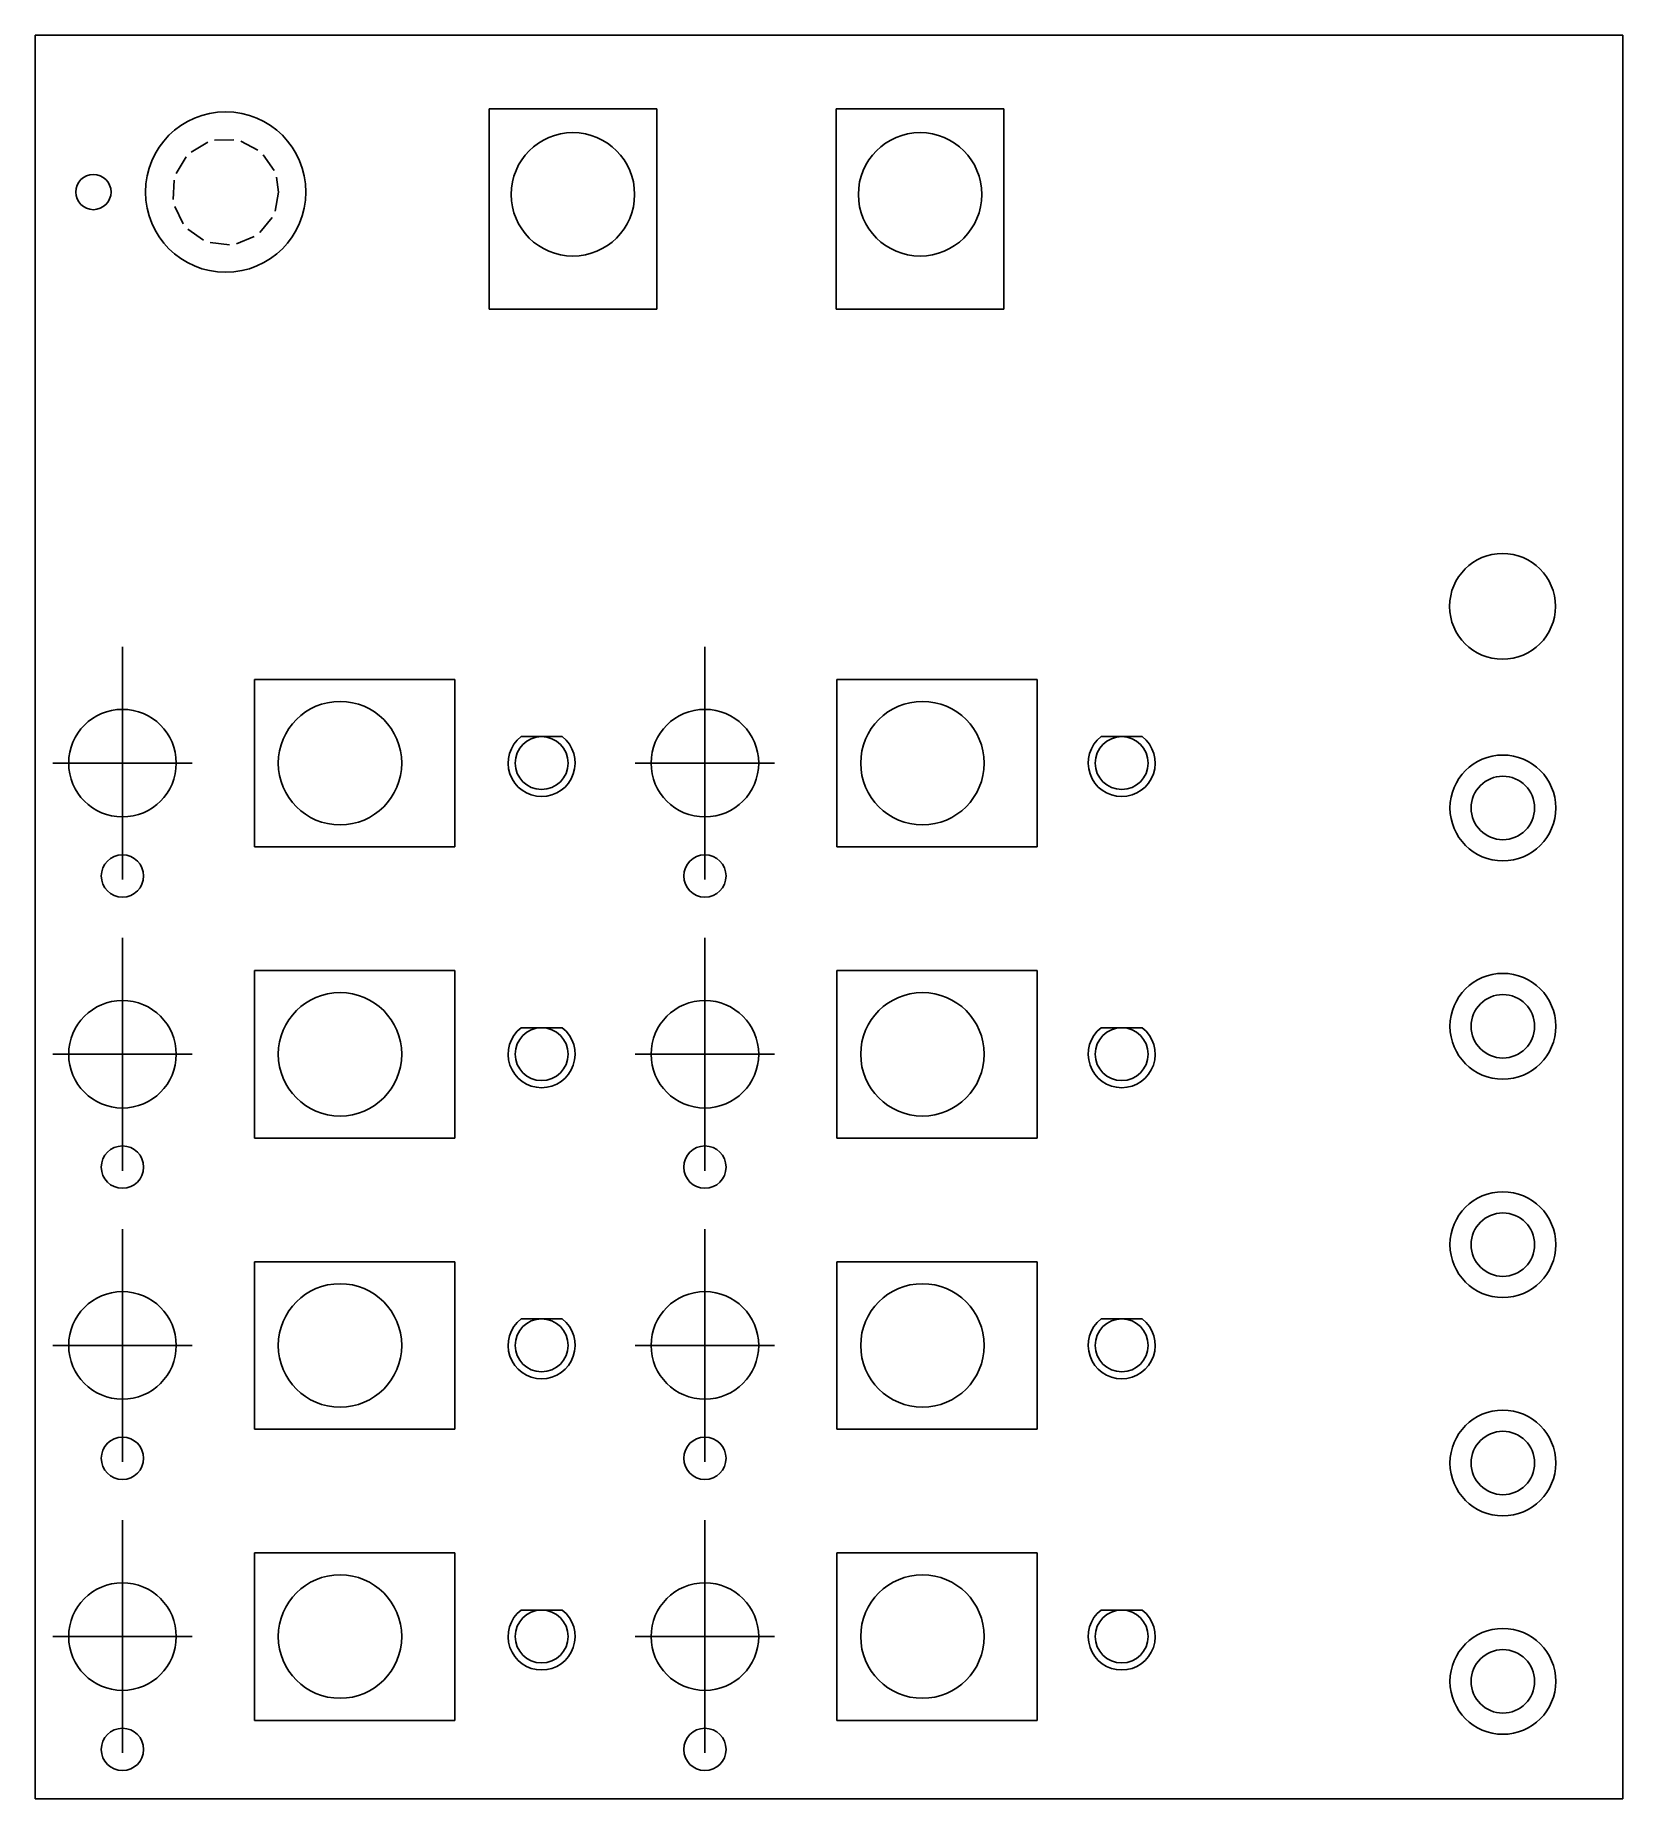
# Model space of a CAD drawing. Extents: x 20 to 110, y -120 to -20.
import ezdxf

# ---------------------------------------------------------------- set-up
doc = ezdxf.new("R2010")
doc.units = 0
doc.layers.add('BLACK', color=7, linetype='CONTINUOUS')

msp = doc.modelspace()

# ---------------------------------------------------------------- linework, layer by layer
at = {"layer": 'BLACK', "linetype": 'Continuous'}
for p, q in [((19.685, -19.685), (109.685, -19.685)), ((19.685, -119.685), (19.685, -19.685)), ((109.685, -19.685), (109.685, -119.685)), ((45.415, -35.2075), (45.415, -23.8575)), ((54.915, -23.8575), (45.415, -23.8575)), ((54.915, -35.2075), (54.915, -23.8575)), ((65.1, -35.2075), (65.1, -23.8575)), ((74.6, -23.8575), (65.1, -23.8575)), ((74.6, -35.2075), (74.6, -23.8575)), ((28.519069, -26.304592), (29.46337, -25.752507)), ((29.847612, -25.642409), (30.940999, -25.610631)), ((31.330986, -25.698227), (32.305758, -26.194536)), ((27.670629, -27.52265), (28.234648, -26.585427)), ((32.606009, -26.458379), (33.223508, -27.361262)), ((27.510022, -28.99836), (27.555667, -27.905464)), ((33.36051, -27.736753), (33.48, -28.575)), ((33.48, -28.575), (33.280582, -29.650517)), ((28.076569, -30.370416), (27.592664, -29.389427)), ((29.231559, -31.302892), (28.336581, -30.673989)), ((33.112747, -30.013276), (32.422112, -30.861525)), ((30.692211, -31.567484), (29.605282, -31.444646)), ((32.100906, -31.099412), (31.088144, -31.512713)), ((54.915, -35.2075), (45.415, -35.2075)), ((74.6, -35.2075), (65.1, -35.2075)), ((24.628334, -54.36), (24.628334, -67.56)), ((57.648334, -54.36), (57.648334, -67.56)), ((43.4625, -56.21), (32.1125, -56.21)), ((32.1125, -56.21), (32.1125, -65.71)), ((43.4625, -56.21), (43.4625, -65.71)), ((76.4825, -56.21), (65.1325, -56.21)), ((65.1325, -56.21), (65.1325, -65.71)), ((76.4825, -56.21), (76.4825, -65.71)), ((49.55869, -59.455), (47.22631, -59.455)), ((82.44619, -59.455), (80.11381, -59.455)), ((20.678334, -60.96), (28.578334, -60.96)), ((53.698334, -60.96), (61.598334, -60.96)), ((43.4625, -65.71), (32.1125, -65.71)), ((76.4825, -65.71), (65.1325, -65.71)), ((24.628334, -70.87), (24.628334, -84.07)), ((57.648334, -70.87), (57.648334, -84.07)), ((43.4625, -72.72), (32.1125, -72.72)), ((32.1125, -72.72), (32.1125, -82.22)), ((43.4625, -72.72), (43.4625, -82.22)), ((76.4825, -72.72), (65.1325, -72.72)), ((65.1325, -72.72), (65.1325, -82.22)), ((76.4825, -72.72), (76.4825, -82.22)), ((49.55869, -75.965), (47.22631, -75.965)), ((82.44619, -75.965), (80.11381, -75.965)), ((20.678334, -77.47), (28.578334, -77.47)), ((53.698334, -77.47), (61.598334, -77.47)), ((43.4625, -82.22), (32.1125, -82.22)), ((76.4825, -82.22), (65.1325, -82.22)), ((24.628334, -87.38), (24.628334, -100.58)), ((57.648334, -87.38), (57.648334, -100.58)), ((43.4625, -89.23), (32.1125, -89.23)), ((32.1125, -89.23), (32.1125, -98.73)), ((43.4625, -89.23), (43.4625, -98.73)), ((76.4825, -89.23), (65.1325, -89.23)), ((65.1325, -89.23), (65.1325, -98.73)), ((76.4825, -89.23), (76.4825, -98.73)), ((49.55869, -92.475), (47.22631, -92.475)), ((82.44619, -92.475), (80.11381, -92.475)), ((20.678334, -93.98), (28.578334, -93.98)), ((53.698334, -93.98), (61.598334, -93.98)), ((43.4625, -98.73), (32.1125, -98.73)), ((76.4825, -98.73), (65.1325, -98.73)), ((24.628334, -103.89), (24.628334, -117.09)), ((57.648334, -103.89), (57.648334, -117.09)), ((43.4625, -105.74), (32.1125, -105.74)), ((32.1125, -105.74), (32.1125, -115.24)), ((43.4625, -105.74), (43.4625, -115.24)), ((76.4825, -105.74), (65.1325, -105.74)), ((65.1325, -105.74), (65.1325, -115.24)), ((76.4825, -105.74), (76.4825, -115.24)), ((49.55869, -108.985), (47.22631, -108.985)), ((82.44619, -108.985), (80.11381, -108.985)), ((20.678334, -110.49), (28.578334, -110.49)), ((53.698334, -110.49), (61.598334, -110.49)), ((43.4625, -115.24), (32.1125, -115.24)), ((76.4825, -115.24), (65.1325, -115.24)), ((109.685, -119.685), (19.685, -119.685))]:
    msp.add_line(p, q, dxfattribs=at)
at = {"layer": 'BLACK'}
for centre, radius in [((30.48, -28.575), 4.55), ((50.165, -28.7075), 3.5), ((69.85, -28.7075), 3.5), ((22.980063, -28.574665), 1), ((102.87, -52.07), 3), ((24.628334, -60.96), 3.05), ((36.9625, -60.96), 3.5), ((57.648334, -60.96), 3.05), ((69.9825, -60.96), 3.5), ((48.3925, -60.955), 1.5), ((81.28, -60.955), 1.5), ((102.89, -63.5), 3), ((102.89, -63.5), 1.8), ((24.628334, -67.36), 1.2), ((57.648334, -67.36), 1.2), ((102.89, -75.8825), 3), ((36.9625, -77.47), 3.5), ((69.9825, -77.47), 3.5), ((24.628334, -77.47), 3.05), ((57.648334, -77.47), 3.05), ((102.89, -75.8825), 1.8), ((48.3925, -77.465), 1.5), ((81.28, -77.465), 1.5), ((24.628334, -83.87), 1.2), ((57.648334, -83.87), 1.2), ((102.89, -88.265), 3), ((102.89, -88.265), 1.8), ((24.628334, -93.98), 3.05), ((36.9625, -93.98), 3.5), ((57.648334, -93.98), 3.05), ((69.9825, -93.98), 3.5), ((48.3925, -93.975), 1.5), ((81.28, -93.975), 1.5), ((102.89, -100.6475), 3), ((102.89, -100.6475), 1.8), ((24.628334, -100.38), 1.2), ((57.648334, -100.38), 1.2), ((36.9625, -110.49), 3.5), ((69.9825, -110.49), 3.5), ((24.628334, -110.49), 3.05), ((57.648334, -110.49), 3.05), ((48.3925, -110.485), 1.5), ((81.28, -110.485), 1.5), ((102.89, -113.03), 3), ((102.89, -113.03), 1.8), ((24.628334, -116.89), 1.2), ((57.648334, -116.89), 1.2)]:
    msp.add_circle(centre, radius, dxfattribs=at)
for centre in [(48.392499, -60.954999), (81.279999, -60.954999), (48.392499, -77.464999), (81.279999, -77.464999), (48.392499, -93.974999), (81.279999, -93.974999), (48.392499, -110.484999), (81.279999, -110.484999)]:
    msp.add_arc(centre, 1.9, 127.83636397, 52.13636012, dxfattribs=at)

doc.saveas('drawing.dxf')
